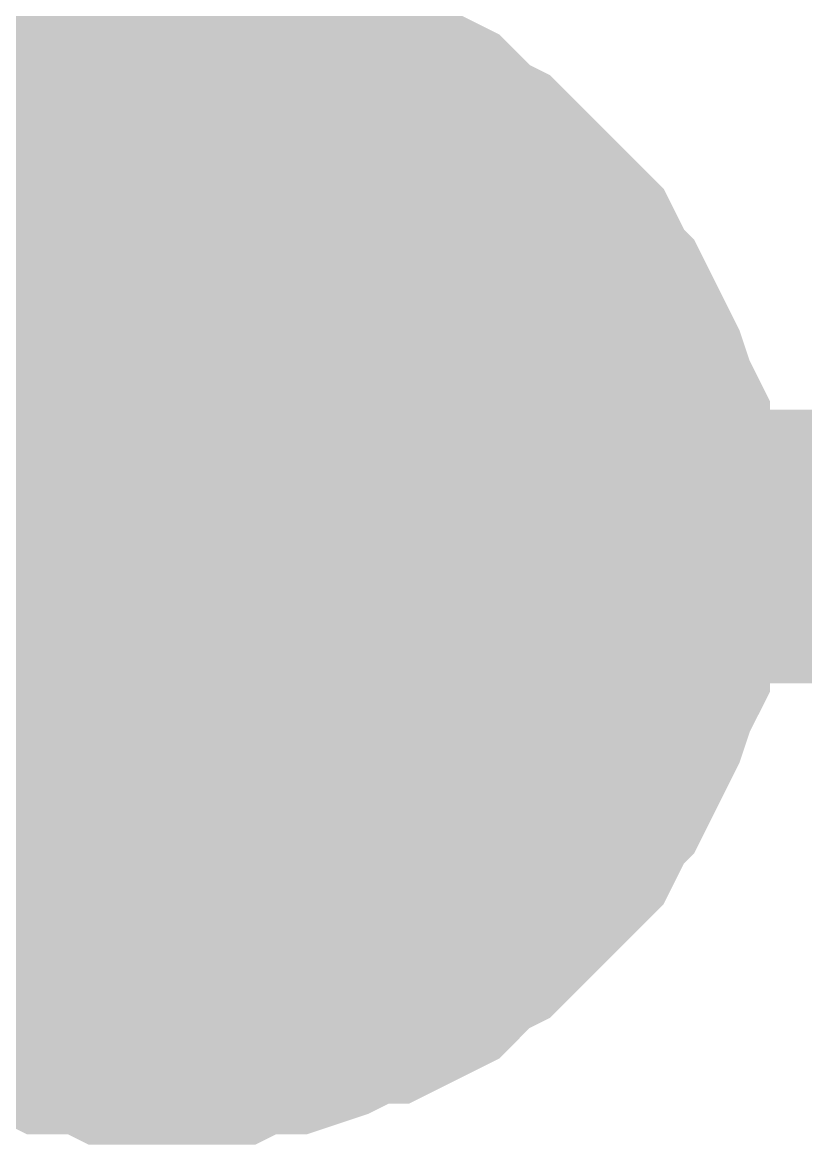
# Model space of a CAD drawing. Header units: inches. Extents: x 0 to 22.3, y 0 to 15.7.
# Drawn here: x 7.99358 to 8.02735, y 5.37418 to 5.42257 of the extents above; entities that cross this region are included whole.
import ezdxf

# ---------------------------------------------------------------- set-up
doc = ezdxf.new("R2010")
doc.units = ezdxf.units.IN
doc.header["$MEASUREMENT"] = 0
doc.layers.add('Sheet', color=255, linetype='Continuous')

msp = doc.modelspace()

# ---------------------------------------------------------------- linework, layer by layer
at = {"layer": 'Sheet'}
for points in [[(7.229995, 5.399969, 0.0118, 0.0118, 0), (8.000028, 5.399969, 0.0118, 0.0118, 0), (8.000028, 5.499862, 0.0118, 0.0118, 0)], [(9.000363, 5.499862, 0.0118, 0.0118, 0), (9.000363, 5.399969, 0.0118, 0.0118, 0), (8.000028, 5.399969, 0.0118, 0.0118, 0)], [(7.987209, 5.415439, 0.0118, 0.0118, 0), (7.988093, 5.415881, 0.0118, 0.0118, 0), (7.988977, 5.416323, 0.0118, 0.0118, 0), (7.989861, 5.417207, 0.0118, 0.0118, 0), (7.990303, 5.417649, 0.0118, 0.0118, 0), (7.991187, 5.418091, 0.0118, 0.0118, 0), (7.992071, 5.418091, 0.0118, 0.0118, 0), (7.992955, 5.418533, 0.0118, 0.0118, 0), (7.994281, 5.418975, 0.0118, 0.0118, 0), (7.995165, 5.419417, 0.0118, 0.0118, 0), (7.996049, 5.419417, 0.0118, 0.0118, 0), (7.996933, 5.419417, 0.0118, 0.0118, 0), (7.997818, 5.419859, 0.0118, 0.0118, 0), (7.999144, 5.419859, 0.0118, 0.0118, 0), (8.000028, 5.419859, 0.0118, 0.0118, 0)], [(7.987209, 5.415439, 0.0118, 0.0118, 0), (7.988093, 5.415881, 0.0118, 0.0118, 0), (7.988977, 5.416323, 0.0118, 0.0118, 0), (7.989861, 5.417207, 0.0118, 0.0118, 0), (7.990303, 5.417649, 0.0118, 0.0118, 0), (7.991187, 5.418091, 0.0118, 0.0118, 0), (7.992071, 5.418091, 0.0118, 0.0118, 0), (7.992955, 5.418533, 0.0118, 0.0118, 0), (7.994281, 5.418975, 0.0118, 0.0118, 0), (7.995165, 5.419417, 0.0118, 0.0118, 0), (7.996049, 5.419417, 0.0118, 0.0118, 0), (7.996933, 5.419417, 0.0118, 0.0118, 0), (7.997818, 5.419859, 0.0118, 0.0118, 0), (7.999144, 5.419859, 0.0118, 0.0118, 0), (8.000028, 5.419859, 0.0118, 0.0118, 0)], [(7.987209, 5.415439, 0.0118, 0.0118, 0), (7.988093, 5.415881, 0.0118, 0.0118, 0), (7.988977, 5.416323, 0.0118, 0.0118, 0), (7.989861, 5.417207, 0.0118, 0.0118, 0), (7.990303, 5.417649, 0.0118, 0.0118, 0), (7.991187, 5.418091, 0.0118, 0.0118, 0), (7.992071, 5.418091, 0.0118, 0.0118, 0), (7.992955, 5.418533, 0.0118, 0.0118, 0), (7.994281, 5.418975, 0.0118, 0.0118, 0), (7.995165, 5.419417, 0.0118, 0.0118, 0), (7.996049, 5.419417, 0.0118, 0.0118, 0), (7.996933, 5.419417, 0.0118, 0.0118, 0), (7.997818, 5.419859, 0.0118, 0.0118, 0), (7.999144, 5.419859, 0.0118, 0.0118, 0), (8.000028, 5.419859, 0.0118, 0.0118, 0)], [(7.987209, 5.415439, 0.0118, 0.0118, 0), (7.988093, 5.415881, 0.0118, 0.0118, 0), (7.988977, 5.416323, 0.0118, 0.0118, 0), (7.989861, 5.417207, 0.0118, 0.0118, 0), (7.990303, 5.417649, 0.0118, 0.0118, 0), (7.991187, 5.418091, 0.0118, 0.0118, 0), (7.992071, 5.418091, 0.0118, 0.0118, 0), (7.992955, 5.418533, 0.0118, 0.0118, 0), (7.994281, 5.418975, 0.0118, 0.0118, 0), (7.995165, 5.419417, 0.0118, 0.0118, 0), (7.996049, 5.419417, 0.0118, 0.0118, 0), (7.996933, 5.419417, 0.0118, 0.0118, 0), (7.997818, 5.419859, 0.0118, 0.0118, 0), (7.999144, 5.419859, 0.0118, 0.0118, 0), (8.000028, 5.419859, 0.0118, 0.0118, 0)], [(8.000028, 5.419859, 0.0118, 0.0118, 0), (8.000028, 5.419859, 0.0118, 0.0118, 0)], [(8.000028, 5.419859, 0.0118, 0.0118, 0), (8.000912, 5.419859, 0.0118, 0.0118, 0), (8.002238, 5.419859, 0.0118, 0.0118, 0), (8.003122, 5.419417, 0.0118, 0.0118, 0), (8.004006, 5.419417, 0.0118, 0.0118, 0), (8.00489, 5.419417, 0.0118, 0.0118, 0), (8.006216, 5.418975, 0.0118, 0.0118, 0), (8.0071, 5.418533, 0.0118, 0.0118, 0), (8.007984, 5.418091, 0.0118, 0.0118, 0), (8.008869, 5.418091, 0.0118, 0.0118, 0), (8.009753, 5.417649, 0.0118, 0.0118, 0), (8.010637, 5.417207, 0.0118, 0.0118, 0), (8.011521, 5.416323, 0.0118, 0.0118, 0), (8.011963, 5.415881, 0.0118, 0.0118, 0), (8.012847, 5.415439, 0.0118, 0.0118, 0), (8.013731, 5.414555, 0.0118, 0.0118, 0), (8.014173, 5.414113, 0.0118, 0.0118, 0), (8.015057, 5.413229, 0.0118, 0.0118, 0), (8.015499, 5.412787, 0.0118, 0.0118, 0), (8.016383, 5.411903, 0.0118, 0.0118, 0), (8.016825, 5.411019, 0.0118, 0.0118, 0), (8.017267, 5.410135, 0.0118, 0.0118, 0), (8.017709, 5.409693, 0.0118, 0.0118, 0), (8.018151, 5.408809, 0.0118, 0.0118, 0), (8.018593, 5.407925, 0.0118, 0.0118, 0), (8.019035, 5.407041, 0.0118, 0.0118, 0), (8.019477, 5.405715, 0.0118, 0.0118, 0), (8.01992, 5.404831, 0.0118, 0.0118, 0), (8.01992, 5.403947, 0.0118, 0.0118, 0), (8.01992, 5.403063, 0.0118, 0.0118, 0), (8.020362, 5.402179, 0.0118, 0.0118, 0), (8.020362, 5.400853, 0.0118, 0.0118, 0), (8.020362, 5.399969, 0.0118, 0.0118, 0)], [(8.000028, 5.419859, 0.0118, 0.0118, 0), (8.000028, 5.419859, 0.0118, 0.0118, 0)], [(8.000028, 5.419859, 0.0118, 0.0118, 0), (8.000912, 5.419859, 0.0118, 0.0118, 0), (8.002238, 5.419859, 0.0118, 0.0118, 0), (8.003122, 5.419417, 0.0118, 0.0118, 0), (8.004006, 5.419417, 0.0118, 0.0118, 0), (8.00489, 5.419417, 0.0118, 0.0118, 0), (8.006216, 5.418975, 0.0118, 0.0118, 0), (8.0071, 5.418533, 0.0118, 0.0118, 0), (8.007984, 5.418091, 0.0118, 0.0118, 0), (8.008869, 5.418091, 0.0118, 0.0118, 0), (8.009753, 5.417649, 0.0118, 0.0118, 0), (8.010637, 5.417207, 0.0118, 0.0118, 0), (8.011521, 5.416323, 0.0118, 0.0118, 0), (8.011963, 5.415881, 0.0118, 0.0118, 0), (8.012847, 5.415439, 0.0118, 0.0118, 0), (8.013731, 5.414555, 0.0118, 0.0118, 0), (8.014173, 5.414113, 0.0118, 0.0118, 0), (8.015057, 5.413229, 0.0118, 0.0118, 0), (8.015499, 5.412787, 0.0118, 0.0118, 0), (8.016383, 5.411903, 0.0118, 0.0118, 0), (8.016825, 5.411019, 0.0118, 0.0118, 0), (8.017267, 5.410135, 0.0118, 0.0118, 0), (8.017709, 5.409693, 0.0118, 0.0118, 0), (8.018151, 5.408809, 0.0118, 0.0118, 0), (8.018593, 5.407925, 0.0118, 0.0118, 0), (8.019035, 5.407041, 0.0118, 0.0118, 0), (8.019477, 5.405715, 0.0118, 0.0118, 0), (8.01992, 5.404831, 0.0118, 0.0118, 0), (8.01992, 5.403947, 0.0118, 0.0118, 0), (8.01992, 5.403063, 0.0118, 0.0118, 0), (8.020362, 5.402179, 0.0118, 0.0118, 0), (8.020362, 5.400853, 0.0118, 0.0118, 0), (8.020362, 5.399969, 0.0118, 0.0118, 0)], [(8.000028, 5.419859, 0.0118, 0.0118, 0), (8.000028, 5.419859, 0.0118, 0.0118, 0)], [(8.000028, 5.419859, 0.0118, 0.0118, 0), (8.000912, 5.419859, 0.0118, 0.0118, 0), (8.002238, 5.419859, 0.0118, 0.0118, 0), (8.003122, 5.419417, 0.0118, 0.0118, 0), (8.004006, 5.419417, 0.0118, 0.0118, 0), (8.00489, 5.419417, 0.0118, 0.0118, 0), (8.006216, 5.418975, 0.0118, 0.0118, 0), (8.0071, 5.418533, 0.0118, 0.0118, 0), (8.007984, 5.418091, 0.0118, 0.0118, 0), (8.008869, 5.418091, 0.0118, 0.0118, 0), (8.009753, 5.417649, 0.0118, 0.0118, 0), (8.010637, 5.417207, 0.0118, 0.0118, 0), (8.011521, 5.416323, 0.0118, 0.0118, 0), (8.011963, 5.415881, 0.0118, 0.0118, 0), (8.012847, 5.415439, 0.0118, 0.0118, 0), (8.013731, 5.414555, 0.0118, 0.0118, 0), (8.014173, 5.414113, 0.0118, 0.0118, 0), (8.015057, 5.413229, 0.0118, 0.0118, 0), (8.015499, 5.412787, 0.0118, 0.0118, 0), (8.016383, 5.411903, 0.0118, 0.0118, 0), (8.016825, 5.411019, 0.0118, 0.0118, 0), (8.017267, 5.410135, 0.0118, 0.0118, 0), (8.017709, 5.409693, 0.0118, 0.0118, 0), (8.018151, 5.408809, 0.0118, 0.0118, 0), (8.018593, 5.407925, 0.0118, 0.0118, 0), (8.019035, 5.407041, 0.0118, 0.0118, 0), (8.019477, 5.405715, 0.0118, 0.0118, 0), (8.01992, 5.404831, 0.0118, 0.0118, 0), (8.01992, 5.403947, 0.0118, 0.0118, 0), (8.01992, 5.403063, 0.0118, 0.0118, 0), (8.020362, 5.402179, 0.0118, 0.0118, 0), (8.020362, 5.400853, 0.0118, 0.0118, 0), (8.020362, 5.399969, 0.0118, 0.0118, 0)], [(8.000028, 5.419859, 0.0118, 0.0118, 0), (8.000028, 5.419859, 0.0118, 0.0118, 0)], [(8.000028, 5.419859, 0.0118, 0.0118, 0), (8.000912, 5.419859, 0.0118, 0.0118, 0), (8.002238, 5.419859, 0.0118, 0.0118, 0), (8.003122, 5.419417, 0.0118, 0.0118, 0), (8.004006, 5.419417, 0.0118, 0.0118, 0), (8.00489, 5.419417, 0.0118, 0.0118, 0), (8.006216, 5.418975, 0.0118, 0.0118, 0), (8.0071, 5.418533, 0.0118, 0.0118, 0), (8.007984, 5.418091, 0.0118, 0.0118, 0), (8.008869, 5.418091, 0.0118, 0.0118, 0), (8.009753, 5.417649, 0.0118, 0.0118, 0), (8.010637, 5.417207, 0.0118, 0.0118, 0), (8.011521, 5.416323, 0.0118, 0.0118, 0), (8.011963, 5.415881, 0.0118, 0.0118, 0), (8.012847, 5.415439, 0.0118, 0.0118, 0), (8.013731, 5.414555, 0.0118, 0.0118, 0), (8.014173, 5.414113, 0.0118, 0.0118, 0), (8.015057, 5.413229, 0.0118, 0.0118, 0), (8.015499, 5.412787, 0.0118, 0.0118, 0), (8.016383, 5.411903, 0.0118, 0.0118, 0), (8.016825, 5.411019, 0.0118, 0.0118, 0), (8.017267, 5.410135, 0.0118, 0.0118, 0), (8.017709, 5.409693, 0.0118, 0.0118, 0), (8.018151, 5.408809, 0.0118, 0.0118, 0), (8.018593, 5.407925, 0.0118, 0.0118, 0), (8.019035, 5.407041, 0.0118, 0.0118, 0), (8.019477, 5.405715, 0.0118, 0.0118, 0), (8.01992, 5.404831, 0.0118, 0.0118, 0), (8.01992, 5.403947, 0.0118, 0.0118, 0), (8.01992, 5.403063, 0.0118, 0.0118, 0), (8.020362, 5.402179, 0.0118, 0.0118, 0), (8.020362, 5.400853, 0.0118, 0.0118, 0), (8.020362, 5.399969, 0.0118, 0.0118, 0)], [(7.991187, 5.418091, 0.0039, 0.0039, 0), (7.992071, 5.418091, 0.0039, 0.0039, 0), (7.992955, 5.418533, 0.0039, 0.0039, 0), (7.994281, 5.418975, 0.0039, 0.0039, 0), (7.995165, 5.419417, 0.0039, 0.0039, 0), (7.996049, 5.419417, 0.0039, 0.0039, 0), (7.996933, 5.419417, 0.0039, 0.0039, 0), (7.997818, 5.419859, 0.0039, 0.0039, 0), (7.999144, 5.419859, 0.0039, 0.0039, 0), (8.000028, 5.419859, 0.0039, 0.0039, 0)], [(7.991187, 5.418091, 0.0039, 0.0039, 0), (7.992071, 5.418091, 0.0039, 0.0039, 0), (7.992955, 5.418533, 0.0039, 0.0039, 0), (7.994281, 5.418975, 0.0039, 0.0039, 0), (7.995165, 5.419417, 0.0039, 0.0039, 0), (7.996049, 5.419417, 0.0039, 0.0039, 0), (7.996933, 5.419417, 0.0039, 0.0039, 0), (7.997818, 5.419859, 0.0039, 0.0039, 0), (7.999144, 5.419859, 0.0039, 0.0039, 0), (8.000028, 5.419859, 0.0039, 0.0039, 0)], [(7.991187, 5.418091, 0.0039, 0.0039, 0), (7.992071, 5.418091, 0.0039, 0.0039, 0), (7.992955, 5.418533, 0.0039, 0.0039, 0), (7.994281, 5.418975, 0.0039, 0.0039, 0), (7.995165, 5.419417, 0.0039, 0.0039, 0), (7.996049, 5.419417, 0.0039, 0.0039, 0), (7.996933, 5.419417, 0.0039, 0.0039, 0), (7.997818, 5.419859, 0.0039, 0.0039, 0), (7.999144, 5.419859, 0.0039, 0.0039, 0), (8.000028, 5.419859, 0.0039, 0.0039, 0)], [(7.991187, 5.418091, 0.0039, 0.0039, 0), (7.992071, 5.418091, 0.0039, 0.0039, 0), (7.992955, 5.418533, 0.0039, 0.0039, 0), (7.994281, 5.418975, 0.0039, 0.0039, 0), (7.995165, 5.419417, 0.0039, 0.0039, 0), (7.996049, 5.419417, 0.0039, 0.0039, 0), (7.996933, 5.419417, 0.0039, 0.0039, 0), (7.997818, 5.419859, 0.0039, 0.0039, 0), (7.999144, 5.419859, 0.0039, 0.0039, 0), (8.000028, 5.419859, 0.0039, 0.0039, 0)], [(8.000028, 5.419859, 0.0039, 0.0039, 0), (8.000028, 5.419859, 0.0039, 0.0039, 0)], [(8.000028, 5.419859, 0.0039, 0.0039, 0), (8.000912, 5.419859, 0.0039, 0.0039, 0), (8.002238, 5.419859, 0.0039, 0.0039, 0), (8.003122, 5.419417, 0.0039, 0.0039, 0), (8.004006, 5.419417, 0.0039, 0.0039, 0), (8.00489, 5.419417, 0.0039, 0.0039, 0), (8.006216, 5.418975, 0.0039, 0.0039, 0), (8.0071, 5.418533, 0.0039, 0.0039, 0), (8.007984, 5.418091, 0.0039, 0.0039, 0), (8.008869, 5.418091, 0.0039, 0.0039, 0), (8.009753, 5.417649, 0.0039, 0.0039, 0), (8.010637, 5.417207, 0.0039, 0.0039, 0), (8.011521, 5.416323, 0.0039, 0.0039, 0), (8.011963, 5.415881, 0.0039, 0.0039, 0), (8.012847, 5.415439, 0.0039, 0.0039, 0), (8.013731, 5.414555, 0.0039, 0.0039, 0), (8.014173, 5.414113, 0.0039, 0.0039, 0), (8.015057, 5.413229, 0.0039, 0.0039, 0), (8.015499, 5.412787, 0.0039, 0.0039, 0), (8.016383, 5.411903, 0.0039, 0.0039, 0), (8.016825, 5.411019, 0.0039, 0.0039, 0), (8.017267, 5.410135, 0.0039, 0.0039, 0), (8.017709, 5.409693, 0.0039, 0.0039, 0), (8.018151, 5.408809, 0.0039, 0.0039, 0), (8.018593, 5.407925, 0.0039, 0.0039, 0), (8.019035, 5.407041, 0.0039, 0.0039, 0), (8.019477, 5.405715, 0.0039, 0.0039, 0), (8.01992, 5.404831, 0.0039, 0.0039, 0), (8.01992, 5.403947, 0.0039, 0.0039, 0), (8.01992, 5.403063, 0.0039, 0.0039, 0), (8.020362, 5.402179, 0.0039, 0.0039, 0), (8.020362, 5.400853, 0.0039, 0.0039, 0), (8.020362, 5.399969, 0.0039, 0.0039, 0)], [(8.000028, 5.419859, 0.0039, 0.0039, 0), (8.000028, 5.419859, 0.0039, 0.0039, 0)], [(8.000028, 5.419859, 0.0039, 0.0039, 0), (8.000912, 5.419859, 0.0039, 0.0039, 0), (8.002238, 5.419859, 0.0039, 0.0039, 0), (8.003122, 5.419417, 0.0039, 0.0039, 0), (8.004006, 5.419417, 0.0039, 0.0039, 0), (8.00489, 5.419417, 0.0039, 0.0039, 0), (8.006216, 5.418975, 0.0039, 0.0039, 0), (8.0071, 5.418533, 0.0039, 0.0039, 0), (8.007984, 5.418091, 0.0039, 0.0039, 0), (8.008869, 5.418091, 0.0039, 0.0039, 0), (8.009753, 5.417649, 0.0039, 0.0039, 0), (8.010637, 5.417207, 0.0039, 0.0039, 0), (8.011521, 5.416323, 0.0039, 0.0039, 0), (8.011963, 5.415881, 0.0039, 0.0039, 0), (8.012847, 5.415439, 0.0039, 0.0039, 0), (8.013731, 5.414555, 0.0039, 0.0039, 0), (8.014173, 5.414113, 0.0039, 0.0039, 0), (8.015057, 5.413229, 0.0039, 0.0039, 0), (8.015499, 5.412787, 0.0039, 0.0039, 0), (8.016383, 5.411903, 0.0039, 0.0039, 0), (8.016825, 5.411019, 0.0039, 0.0039, 0), (8.017267, 5.410135, 0.0039, 0.0039, 0), (8.017709, 5.409693, 0.0039, 0.0039, 0), (8.018151, 5.408809, 0.0039, 0.0039, 0), (8.018593, 5.407925, 0.0039, 0.0039, 0), (8.019035, 5.407041, 0.0039, 0.0039, 0), (8.019477, 5.405715, 0.0039, 0.0039, 0), (8.01992, 5.404831, 0.0039, 0.0039, 0), (8.01992, 5.403947, 0.0039, 0.0039, 0), (8.01992, 5.403063, 0.0039, 0.0039, 0), (8.020362, 5.402179, 0.0039, 0.0039, 0), (8.020362, 5.400853, 0.0039, 0.0039, 0), (8.020362, 5.399969, 0.0039, 0.0039, 0)], [(8.000028, 5.419859, 0.0039, 0.0039, 0), (8.000028, 5.419859, 0.0039, 0.0039, 0)], [(8.000028, 5.419859, 0.0039, 0.0039, 0), (8.000912, 5.419859, 0.0039, 0.0039, 0), (8.002238, 5.419859, 0.0039, 0.0039, 0), (8.003122, 5.419417, 0.0039, 0.0039, 0), (8.004006, 5.419417, 0.0039, 0.0039, 0), (8.00489, 5.419417, 0.0039, 0.0039, 0), (8.006216, 5.418975, 0.0039, 0.0039, 0), (8.0071, 5.418533, 0.0039, 0.0039, 0), (8.007984, 5.418091, 0.0039, 0.0039, 0), (8.008869, 5.418091, 0.0039, 0.0039, 0), (8.009753, 5.417649, 0.0039, 0.0039, 0), (8.010637, 5.417207, 0.0039, 0.0039, 0), (8.011521, 5.416323, 0.0039, 0.0039, 0), (8.011963, 5.415881, 0.0039, 0.0039, 0), (8.012847, 5.415439, 0.0039, 0.0039, 0), (8.013731, 5.414555, 0.0039, 0.0039, 0), (8.014173, 5.414113, 0.0039, 0.0039, 0), (8.015057, 5.413229, 0.0039, 0.0039, 0), (8.015499, 5.412787, 0.0039, 0.0039, 0), (8.016383, 5.411903, 0.0039, 0.0039, 0), (8.016825, 5.411019, 0.0039, 0.0039, 0), (8.017267, 5.410135, 0.0039, 0.0039, 0), (8.017709, 5.409693, 0.0039, 0.0039, 0), (8.018151, 5.408809, 0.0039, 0.0039, 0), (8.018593, 5.407925, 0.0039, 0.0039, 0), (8.019035, 5.407041, 0.0039, 0.0039, 0), (8.019477, 5.405715, 0.0039, 0.0039, 0), (8.01992, 5.404831, 0.0039, 0.0039, 0), (8.01992, 5.403947, 0.0039, 0.0039, 0), (8.01992, 5.403063, 0.0039, 0.0039, 0), (8.020362, 5.402179, 0.0039, 0.0039, 0), (8.020362, 5.400853, 0.0039, 0.0039, 0), (8.020362, 5.399969, 0.0039, 0.0039, 0)], [(8.000028, 5.419859, 0.0039, 0.0039, 0), (8.000028, 5.419859, 0.0039, 0.0039, 0)], [(8.000028, 5.419859, 0.0039, 0.0039, 0), (8.000912, 5.419859, 0.0039, 0.0039, 0), (8.002238, 5.419859, 0.0039, 0.0039, 0), (8.003122, 5.419417, 0.0039, 0.0039, 0), (8.004006, 5.419417, 0.0039, 0.0039, 0), (8.00489, 5.419417, 0.0039, 0.0039, 0), (8.006216, 5.418975, 0.0039, 0.0039, 0), (8.0071, 5.418533, 0.0039, 0.0039, 0), (8.007984, 5.418091, 0.0039, 0.0039, 0), (8.008869, 5.418091, 0.0039, 0.0039, 0), (8.009753, 5.417649, 0.0039, 0.0039, 0), (8.010637, 5.417207, 0.0039, 0.0039, 0), (8.011521, 5.416323, 0.0039, 0.0039, 0), (8.011963, 5.415881, 0.0039, 0.0039, 0), (8.012847, 5.415439, 0.0039, 0.0039, 0), (8.013731, 5.414555, 0.0039, 0.0039, 0), (8.014173, 5.414113, 0.0039, 0.0039, 0), (8.015057, 5.413229, 0.0039, 0.0039, 0), (8.015499, 5.412787, 0.0039, 0.0039, 0), (8.016383, 5.411903, 0.0039, 0.0039, 0), (8.016825, 5.411019, 0.0039, 0.0039, 0), (8.017267, 5.410135, 0.0039, 0.0039, 0), (8.017709, 5.409693, 0.0039, 0.0039, 0), (8.018151, 5.408809, 0.0039, 0.0039, 0), (8.018593, 5.407925, 0.0039, 0.0039, 0), (8.019035, 5.407041, 0.0039, 0.0039, 0), (8.019477, 5.405715, 0.0039, 0.0039, 0), (8.01992, 5.404831, 0.0039, 0.0039, 0), (8.01992, 5.403947, 0.0039, 0.0039, 0), (8.01992, 5.403063, 0.0039, 0.0039, 0), (8.020362, 5.402179, 0.0039, 0.0039, 0), (8.020362, 5.400853, 0.0039, 0.0039, 0), (8.020362, 5.399969, 0.0039, 0.0039, 0)], [(8.020362, 5.399969, 0.0118, 0.0118, 0), (8.020362, 5.399085, 0.0118, 0.0118, 0), (8.020362, 5.397759, 0.0118, 0.0118, 0), (8.01992, 5.396875, 0.0118, 0.0118, 0), (8.01992, 5.395991, 0.0118, 0.0118, 0), (8.01992, 5.395107, 0.0118, 0.0118, 0), (8.019477, 5.394223, 0.0118, 0.0118, 0), (8.019035, 5.392897, 0.0118, 0.0118, 0), (8.018593, 5.392013, 0.0118, 0.0118, 0), (8.018151, 5.391129, 0.0118, 0.0118, 0), (8.017709, 5.390245, 0.0118, 0.0118, 0), (8.017267, 5.389803, 0.0118, 0.0118, 0), (8.016825, 5.388919, 0.0118, 0.0118, 0), (8.016383, 5.388035, 0.0118, 0.0118, 0), (8.015499, 5.387151, 0.0118, 0.0118, 0), (8.015057, 5.386709, 0.0118, 0.0118, 0), (8.014173, 5.385825, 0.0118, 0.0118, 0), (8.013731, 5.385383, 0.0118, 0.0118, 0), (8.012847, 5.384499, 0.0118, 0.0118, 0), (8.011963, 5.384057, 0.0118, 0.0118, 0), (8.011521, 5.383615, 0.0118, 0.0118, 0), (8.010637, 5.382731, 0.0118, 0.0118, 0), (8.009753, 5.382289, 0.0118, 0.0118, 0), (8.008869, 5.381847, 0.0118, 0.0118, 0), (8.007984, 5.381847, 0.0118, 0.0118, 0), (8.0071, 5.381405, 0.0118, 0.0118, 0), (8.006216, 5.380963, 0.0118, 0.0118, 0), (8.00489, 5.380521, 0.0118, 0.0118, 0), (8.004006, 5.380521, 0.0118, 0.0118, 0), (8.003122, 5.380521, 0.0118, 0.0118, 0), (8.002238, 5.380079, 0.0118, 0.0118, 0), (8.000912, 5.380079, 0.0118, 0.0118, 0), (8.000028, 5.380079, 0.0118, 0.0118, 0)], [(8.020362, 5.399969, 0.0118, 0.0118, 0), (8.020362, 5.399085, 0.0118, 0.0118, 0), (8.020362, 5.397759, 0.0118, 0.0118, 0), (8.01992, 5.396875, 0.0118, 0.0118, 0), (8.01992, 5.395991, 0.0118, 0.0118, 0), (8.01992, 5.395107, 0.0118, 0.0118, 0), (8.019477, 5.394223, 0.0118, 0.0118, 0), (8.019035, 5.392897, 0.0118, 0.0118, 0), (8.018593, 5.392013, 0.0118, 0.0118, 0), (8.018151, 5.391129, 0.0118, 0.0118, 0), (8.017709, 5.390245, 0.0118, 0.0118, 0), (8.017267, 5.389803, 0.0118, 0.0118, 0), (8.016825, 5.388919, 0.0118, 0.0118, 0), (8.016383, 5.388035, 0.0118, 0.0118, 0), (8.015499, 5.387151, 0.0118, 0.0118, 0), (8.015057, 5.386709, 0.0118, 0.0118, 0), (8.014173, 5.385825, 0.0118, 0.0118, 0), (8.013731, 5.385383, 0.0118, 0.0118, 0), (8.012847, 5.384499, 0.0118, 0.0118, 0), (8.011963, 5.384057, 0.0118, 0.0118, 0), (8.011521, 5.383615, 0.0118, 0.0118, 0), (8.010637, 5.382731, 0.0118, 0.0118, 0), (8.009753, 5.382289, 0.0118, 0.0118, 0), (8.008869, 5.381847, 0.0118, 0.0118, 0), (8.007984, 5.381847, 0.0118, 0.0118, 0), (8.0071, 5.381405, 0.0118, 0.0118, 0), (8.006216, 5.380963, 0.0118, 0.0118, 0), (8.00489, 5.380521, 0.0118, 0.0118, 0), (8.004006, 5.380521, 0.0118, 0.0118, 0), (8.003122, 5.380521, 0.0118, 0.0118, 0), (8.002238, 5.380079, 0.0118, 0.0118, 0), (8.000912, 5.380079, 0.0118, 0.0118, 0), (8.000028, 5.380079, 0.0118, 0.0118, 0)], [(8.020362, 5.399969, 0.0118, 0.0118, 0), (8.020362, 5.399085, 0.0118, 0.0118, 0), (8.020362, 5.397759, 0.0118, 0.0118, 0), (8.01992, 5.396875, 0.0118, 0.0118, 0), (8.01992, 5.395991, 0.0118, 0.0118, 0), (8.01992, 5.395107, 0.0118, 0.0118, 0), (8.019477, 5.394223, 0.0118, 0.0118, 0), (8.019035, 5.392897, 0.0118, 0.0118, 0), (8.018593, 5.392013, 0.0118, 0.0118, 0), (8.018151, 5.391129, 0.0118, 0.0118, 0), (8.017709, 5.390245, 0.0118, 0.0118, 0), (8.017267, 5.389803, 0.0118, 0.0118, 0), (8.016825, 5.388919, 0.0118, 0.0118, 0), (8.016383, 5.388035, 0.0118, 0.0118, 0), (8.015499, 5.387151, 0.0118, 0.0118, 0), (8.015057, 5.386709, 0.0118, 0.0118, 0), (8.014173, 5.385825, 0.0118, 0.0118, 0), (8.013731, 5.385383, 0.0118, 0.0118, 0), (8.012847, 5.384499, 0.0118, 0.0118, 0), (8.011963, 5.384057, 0.0118, 0.0118, 0), (8.011521, 5.383615, 0.0118, 0.0118, 0), (8.010637, 5.382731, 0.0118, 0.0118, 0), (8.009753, 5.382289, 0.0118, 0.0118, 0), (8.008869, 5.381847, 0.0118, 0.0118, 0), (8.007984, 5.381847, 0.0118, 0.0118, 0), (8.0071, 5.381405, 0.0118, 0.0118, 0), (8.006216, 5.380963, 0.0118, 0.0118, 0), (8.00489, 5.380521, 0.0118, 0.0118, 0), (8.004006, 5.380521, 0.0118, 0.0118, 0), (8.003122, 5.380521, 0.0118, 0.0118, 0), (8.002238, 5.380079, 0.0118, 0.0118, 0), (8.000912, 5.380079, 0.0118, 0.0118, 0), (8.000028, 5.380079, 0.0118, 0.0118, 0)], [(8.020362, 5.399969, 0.0118, 0.0118, 0), (8.020362, 5.399085, 0.0118, 0.0118, 0), (8.020362, 5.397759, 0.0118, 0.0118, 0), (8.01992, 5.396875, 0.0118, 0.0118, 0), (8.01992, 5.395991, 0.0118, 0.0118, 0), (8.01992, 5.395107, 0.0118, 0.0118, 0), (8.019477, 5.394223, 0.0118, 0.0118, 0), (8.019035, 5.392897, 0.0118, 0.0118, 0), (8.018593, 5.392013, 0.0118, 0.0118, 0), (8.018151, 5.391129, 0.0118, 0.0118, 0), (8.017709, 5.390245, 0.0118, 0.0118, 0), (8.017267, 5.389803, 0.0118, 0.0118, 0), (8.016825, 5.388919, 0.0118, 0.0118, 0), (8.016383, 5.388035, 0.0118, 0.0118, 0), (8.015499, 5.387151, 0.0118, 0.0118, 0), (8.015057, 5.386709, 0.0118, 0.0118, 0), (8.014173, 5.385825, 0.0118, 0.0118, 0), (8.013731, 5.385383, 0.0118, 0.0118, 0), (8.012847, 5.384499, 0.0118, 0.0118, 0), (8.011963, 5.384057, 0.0118, 0.0118, 0), (8.011521, 5.383615, 0.0118, 0.0118, 0), (8.010637, 5.382731, 0.0118, 0.0118, 0), (8.009753, 5.382289, 0.0118, 0.0118, 0), (8.008869, 5.381847, 0.0118, 0.0118, 0), (8.007984, 5.381847, 0.0118, 0.0118, 0), (8.0071, 5.381405, 0.0118, 0.0118, 0), (8.006216, 5.380963, 0.0118, 0.0118, 0), (8.00489, 5.380521, 0.0118, 0.0118, 0), (8.004006, 5.380521, 0.0118, 0.0118, 0), (8.003122, 5.380521, 0.0118, 0.0118, 0), (8.002238, 5.380079, 0.0118, 0.0118, 0), (8.000912, 5.380079, 0.0118, 0.0118, 0), (8.000028, 5.380079, 0.0118, 0.0118, 0)], [(8.020362, 5.399969, 0.0118, 0.0118, 0), (8.020362, 5.399969, 0.0118, 0.0118, 0), (8.020362, 5.399969, 0.0118, 0.0118, 0), (8.020362, 5.399969, 0.0118, 0.0118, 0), (8.020362, 5.399969, 0.0118, 0.0118, 0), (8.020362, 5.399969, 0.0118, 0.0118, 0), (8.020362, 5.399969, 0.0118, 0.0118, 0), (8.020362, 5.399969, 0.0118, 0.0118, 0), (8.020362, 5.399969, 0.0118, 0.0118, 0), (8.020362, 5.399969, 0.0118, 0.0118, 0), (8.020362, 5.399969, 0.0118, 0.0118, 0), (8.020362, 5.399969, 0.0118, 0.0118, 0), (8.020362, 5.399969, 0.0118, 0.0118, 0), (8.020362, 5.399969, 0.0118, 0.0118, 0), (8.020362, 5.399969, 0.0118, 0.0118, 0), (8.020362, 5.399969, 0.0118, 0.0118, 0), (8.020362, 5.399969, 0.0118, 0.0118, 0), (8.020362, 5.399969, 0.0118, 0.0118, 0), (8.020362, 5.399969, 0.0118, 0.0118, 0), (8.020362, 5.399969, 0.0118, 0.0118, 0), (8.020362, 5.399969, 0.0118, 0.0118, 0), (8.020362, 5.399969, 0.0118, 0.0118, 0), (8.020362, 5.399969, 0.0118, 0.0118, 0), (8.020362, 5.399969, 0.0118, 0.0118, 0), (8.020362, 5.399969, 0.0118, 0.0118, 0), (8.020362, 5.399969, 0.0118, 0.0118, 0), (8.020362, 5.399969, 0.0118, 0.0118, 0), (8.020362, 5.399969, 0.0118, 0.0118, 0), (8.020362, 5.399969, 0.0118, 0.0118, 0), (8.020362, 5.399969, 0.0118, 0.0118, 0), (8.020362, 5.399969, 0.0118, 0.0118, 0), (8.020362, 5.399969, 0.0118, 0.0118, 0), (8.020362, 5.399969, 0.0118, 0.0118, 0)], [(8.020362, 5.399969, 0.0118, 0.0118, 0), (8.020362, 5.399969, 0.0118, 0.0118, 0)], [(8.020362, 5.399969, 0.0118, 0.0118, 0), (8.020362, 5.399969, 0.0118, 0.0118, 0), (8.020362, 5.399969, 0.0118, 0.0118, 0), (8.020362, 5.399969, 0.0118, 0.0118, 0), (8.020362, 5.399969, 0.0118, 0.0118, 0), (8.020362, 5.399969, 0.0118, 0.0118, 0), (8.020362, 5.399969, 0.0118, 0.0118, 0), (8.020362, 5.399969, 0.0118, 0.0118, 0), (8.020362, 5.399969, 0.0118, 0.0118, 0), (8.020362, 5.399969, 0.0118, 0.0118, 0), (8.020362, 5.399969, 0.0118, 0.0118, 0), (8.020362, 5.399969, 0.0118, 0.0118, 0), (8.020362, 5.399969, 0.0118, 0.0118, 0), (8.020362, 5.399969, 0.0118, 0.0118, 0), (8.020362, 5.399969, 0.0118, 0.0118, 0), (8.020362, 5.399969, 0.0118, 0.0118, 0), (8.020362, 5.399969, 0.0118, 0.0118, 0), (8.020362, 5.399969, 0.0118, 0.0118, 0), (8.020362, 5.399969, 0.0118, 0.0118, 0), (8.020362, 5.399969, 0.0118, 0.0118, 0), (8.020362, 5.399969, 0.0118, 0.0118, 0), (8.020362, 5.399969, 0.0118, 0.0118, 0), (8.020362, 5.399969, 0.0118, 0.0118, 0), (8.020362, 5.399969, 0.0118, 0.0118, 0), (8.020362, 5.399969, 0.0118, 0.0118, 0), (8.020362, 5.399969, 0.0118, 0.0118, 0), (8.020362, 5.399969, 0.0118, 0.0118, 0), (8.020362, 5.399969, 0.0118, 0.0118, 0), (8.020362, 5.399969, 0.0118, 0.0118, 0), (8.020362, 5.399969, 0.0118, 0.0118, 0), (8.020362, 5.399969, 0.0118, 0.0118, 0), (8.020362, 5.399969, 0.0118, 0.0118, 0), (8.020362, 5.399969, 0.0118, 0.0118, 0)], [(8.020362, 5.399969, 0.0118, 0.0118, 0), (8.020362, 5.399969, 0.0118, 0.0118, 0)], [(8.020362, 5.399969, 0.0118, 0.0118, 0), (8.020362, 5.399969, 0.0118, 0.0118, 0), (8.020362, 5.399969, 0.0118, 0.0118, 0), (8.020362, 5.399969, 0.0118, 0.0118, 0), (8.020362, 5.399969, 0.0118, 0.0118, 0), (8.020362, 5.399969, 0.0118, 0.0118, 0), (8.020362, 5.399969, 0.0118, 0.0118, 0), (8.020362, 5.399969, 0.0118, 0.0118, 0), (8.020362, 5.399969, 0.0118, 0.0118, 0), (8.020362, 5.399969, 0.0118, 0.0118, 0), (8.020362, 5.399969, 0.0118, 0.0118, 0), (8.020362, 5.399969, 0.0118, 0.0118, 0), (8.020362, 5.399969, 0.0118, 0.0118, 0), (8.020362, 5.399969, 0.0118, 0.0118, 0), (8.020362, 5.399969, 0.0118, 0.0118, 0), (8.020362, 5.399969, 0.0118, 0.0118, 0), (8.020362, 5.399969, 0.0118, 0.0118, 0), (8.020362, 5.399969, 0.0118, 0.0118, 0), (8.020362, 5.399969, 0.0118, 0.0118, 0), (8.020362, 5.399969, 0.0118, 0.0118, 0), (8.020362, 5.399969, 0.0118, 0.0118, 0), (8.020362, 5.399969, 0.0118, 0.0118, 0), (8.020362, 5.399969, 0.0118, 0.0118, 0), (8.020362, 5.399969, 0.0118, 0.0118, 0), (8.020362, 5.399969, 0.0118, 0.0118, 0), (8.020362, 5.399969, 0.0118, 0.0118, 0), (8.020362, 5.399969, 0.0118, 0.0118, 0), (8.020362, 5.399969, 0.0118, 0.0118, 0), (8.020362, 5.399969, 0.0118, 0.0118, 0), (8.020362, 5.399969, 0.0118, 0.0118, 0), (8.020362, 5.399969, 0.0118, 0.0118, 0), (8.020362, 5.399969, 0.0118, 0.0118, 0), (8.020362, 5.399969, 0.0118, 0.0118, 0)], [(8.020362, 5.399969, 0.0118, 0.0118, 0), (8.020362, 5.399969, 0.0118, 0.0118, 0)], [(8.020362, 5.399969, 0.0118, 0.0118, 0), (8.020362, 5.399969, 0.0118, 0.0118, 0), (8.020362, 5.399969, 0.0118, 0.0118, 0), (8.020362, 5.399969, 0.0118, 0.0118, 0), (8.020362, 5.399969, 0.0118, 0.0118, 0), (8.020362, 5.399969, 0.0118, 0.0118, 0), (8.020362, 5.399969, 0.0118, 0.0118, 0), (8.020362, 5.399969, 0.0118, 0.0118, 0), (8.020362, 5.399969, 0.0118, 0.0118, 0), (8.020362, 5.399969, 0.0118, 0.0118, 0), (8.020362, 5.399969, 0.0118, 0.0118, 0), (8.020362, 5.399969, 0.0118, 0.0118, 0), (8.020362, 5.399969, 0.0118, 0.0118, 0), (8.020362, 5.399969, 0.0118, 0.0118, 0), (8.020362, 5.399969, 0.0118, 0.0118, 0), (8.020362, 5.399969, 0.0118, 0.0118, 0), (8.020362, 5.399969, 0.0118, 0.0118, 0), (8.020362, 5.399969, 0.0118, 0.0118, 0), (8.020362, 5.399969, 0.0118, 0.0118, 0), (8.020362, 5.399969, 0.0118, 0.0118, 0), (8.020362, 5.399969, 0.0118, 0.0118, 0), (8.020362, 5.399969, 0.0118, 0.0118, 0), (8.020362, 5.399969, 0.0118, 0.0118, 0), (8.020362, 5.399969, 0.0118, 0.0118, 0), (8.020362, 5.399969, 0.0118, 0.0118, 0), (8.020362, 5.399969, 0.0118, 0.0118, 0), (8.020362, 5.399969, 0.0118, 0.0118, 0), (8.020362, 5.399969, 0.0118, 0.0118, 0), (8.020362, 5.399969, 0.0118, 0.0118, 0), (8.020362, 5.399969, 0.0118, 0.0118, 0), (8.020362, 5.399969, 0.0118, 0.0118, 0), (8.020362, 5.399969, 0.0118, 0.0118, 0), (8.020362, 5.399969, 0.0118, 0.0118, 0)], [(8.020362, 5.399969, 0.0118, 0.0118, 0), (8.020362, 5.399969, 0.0118, 0.0118, 0)], [(8.020362, 5.399969, 0.0039, 0.0039, 0), (8.020362, 5.399085, 0.0039, 0.0039, 0), (8.020362, 5.397759, 0.0039, 0.0039, 0), (8.01992, 5.396875, 0.0039, 0.0039, 0), (8.01992, 5.395991, 0.0039, 0.0039, 0), (8.01992, 5.395107, 0.0039, 0.0039, 0), (8.019477, 5.394223, 0.0039, 0.0039, 0), (8.019035, 5.392897, 0.0039, 0.0039, 0), (8.018593, 5.392013, 0.0039, 0.0039, 0), (8.018151, 5.391129, 0.0039, 0.0039, 0), (8.017709, 5.390245, 0.0039, 0.0039, 0), (8.017267, 5.389803, 0.0039, 0.0039, 0), (8.016825, 5.388919, 0.0039, 0.0039, 0), (8.016383, 5.388035, 0.0039, 0.0039, 0), (8.015499, 5.387151, 0.0039, 0.0039, 0), (8.015057, 5.386709, 0.0039, 0.0039, 0), (8.014173, 5.385825, 0.0039, 0.0039, 0), (8.013731, 5.385383, 0.0039, 0.0039, 0), (8.012847, 5.384499, 0.0039, 0.0039, 0), (8.011963, 5.384057, 0.0039, 0.0039, 0), (8.011521, 5.383615, 0.0039, 0.0039, 0), (8.010637, 5.382731, 0.0039, 0.0039, 0), (8.009753, 5.382289, 0.0039, 0.0039, 0), (8.008869, 5.381847, 0.0039, 0.0039, 0), (8.007984, 5.381847, 0.0039, 0.0039, 0), (8.0071, 5.381405, 0.0039, 0.0039, 0), (8.006216, 5.380963, 0.0039, 0.0039, 0), (8.00489, 5.380521, 0.0039, 0.0039, 0), (8.004006, 5.380521, 0.0039, 0.0039, 0), (8.003122, 5.380521, 0.0039, 0.0039, 0), (8.002238, 5.380079, 0.0039, 0.0039, 0), (8.000912, 5.380079, 0.0039, 0.0039, 0), (8.000028, 5.380079, 0.0039, 0.0039, 0)], [(8.020362, 5.399969, 0.0039, 0.0039, 0), (8.020362, 5.399085, 0.0039, 0.0039, 0), (8.020362, 5.397759, 0.0039, 0.0039, 0), (8.01992, 5.396875, 0.0039, 0.0039, 0), (8.01992, 5.395991, 0.0039, 0.0039, 0), (8.01992, 5.395107, 0.0039, 0.0039, 0), (8.019477, 5.394223, 0.0039, 0.0039, 0), (8.019035, 5.392897, 0.0039, 0.0039, 0), (8.018593, 5.392013, 0.0039, 0.0039, 0), (8.018151, 5.391129, 0.0039, 0.0039, 0), (8.017709, 5.390245, 0.0039, 0.0039, 0), (8.017267, 5.389803, 0.0039, 0.0039, 0), (8.016825, 5.388919, 0.0039, 0.0039, 0), (8.016383, 5.388035, 0.0039, 0.0039, 0), (8.015499, 5.387151, 0.0039, 0.0039, 0), (8.015057, 5.386709, 0.0039, 0.0039, 0), (8.014173, 5.385825, 0.0039, 0.0039, 0), (8.013731, 5.385383, 0.0039, 0.0039, 0), (8.012847, 5.384499, 0.0039, 0.0039, 0), (8.011963, 5.384057, 0.0039, 0.0039, 0), (8.011521, 5.383615, 0.0039, 0.0039, 0), (8.010637, 5.382731, 0.0039, 0.0039, 0), (8.009753, 5.382289, 0.0039, 0.0039, 0), (8.008869, 5.381847, 0.0039, 0.0039, 0), (8.007984, 5.381847, 0.0039, 0.0039, 0), (8.0071, 5.381405, 0.0039, 0.0039, 0), (8.006216, 5.380963, 0.0039, 0.0039, 0), (8.00489, 5.380521, 0.0039, 0.0039, 0), (8.004006, 5.380521, 0.0039, 0.0039, 0), (8.003122, 5.380521, 0.0039, 0.0039, 0), (8.002238, 5.380079, 0.0039, 0.0039, 0), (8.000912, 5.380079, 0.0039, 0.0039, 0), (8.000028, 5.380079, 0.0039, 0.0039, 0)], [(8.020362, 5.399969, 0.0039, 0.0039, 0), (8.020362, 5.399085, 0.0039, 0.0039, 0), (8.020362, 5.397759, 0.0039, 0.0039, 0), (8.01992, 5.396875, 0.0039, 0.0039, 0), (8.01992, 5.395991, 0.0039, 0.0039, 0), (8.01992, 5.395107, 0.0039, 0.0039, 0), (8.019477, 5.394223, 0.0039, 0.0039, 0), (8.019035, 5.392897, 0.0039, 0.0039, 0), (8.018593, 5.392013, 0.0039, 0.0039, 0), (8.018151, 5.391129, 0.0039, 0.0039, 0), (8.017709, 5.390245, 0.0039, 0.0039, 0), (8.017267, 5.389803, 0.0039, 0.0039, 0), (8.016825, 5.388919, 0.0039, 0.0039, 0), (8.016383, 5.388035, 0.0039, 0.0039, 0), (8.015499, 5.387151, 0.0039, 0.0039, 0), (8.015057, 5.386709, 0.0039, 0.0039, 0), (8.014173, 5.385825, 0.0039, 0.0039, 0), (8.013731, 5.385383, 0.0039, 0.0039, 0), (8.012847, 5.384499, 0.0039, 0.0039, 0), (8.011963, 5.384057, 0.0039, 0.0039, 0), (8.011521, 5.383615, 0.0039, 0.0039, 0), (8.010637, 5.382731, 0.0039, 0.0039, 0), (8.009753, 5.382289, 0.0039, 0.0039, 0), (8.008869, 5.381847, 0.0039, 0.0039, 0), (8.007984, 5.381847, 0.0039, 0.0039, 0), (8.0071, 5.381405, 0.0039, 0.0039, 0), (8.006216, 5.380963, 0.0039, 0.0039, 0), (8.00489, 5.380521, 0.0039, 0.0039, 0), (8.004006, 5.380521, 0.0039, 0.0039, 0), (8.003122, 5.380521, 0.0039, 0.0039, 0), (8.002238, 5.380079, 0.0039, 0.0039, 0), (8.000912, 5.380079, 0.0039, 0.0039, 0), (8.000028, 5.380079, 0.0039, 0.0039, 0)], [(8.020362, 5.399969, 0.0039, 0.0039, 0), (8.020362, 5.399085, 0.0039, 0.0039, 0), (8.020362, 5.397759, 0.0039, 0.0039, 0), (8.01992, 5.396875, 0.0039, 0.0039, 0), (8.01992, 5.395991, 0.0039, 0.0039, 0), (8.01992, 5.395107, 0.0039, 0.0039, 0), (8.019477, 5.394223, 0.0039, 0.0039, 0), (8.019035, 5.392897, 0.0039, 0.0039, 0), (8.018593, 5.392013, 0.0039, 0.0039, 0), (8.018151, 5.391129, 0.0039, 0.0039, 0), (8.017709, 5.390245, 0.0039, 0.0039, 0), (8.017267, 5.389803, 0.0039, 0.0039, 0), (8.016825, 5.388919, 0.0039, 0.0039, 0), (8.016383, 5.388035, 0.0039, 0.0039, 0), (8.015499, 5.387151, 0.0039, 0.0039, 0), (8.015057, 5.386709, 0.0039, 0.0039, 0), (8.014173, 5.385825, 0.0039, 0.0039, 0), (8.013731, 5.385383, 0.0039, 0.0039, 0), (8.012847, 5.384499, 0.0039, 0.0039, 0), (8.011963, 5.384057, 0.0039, 0.0039, 0), (8.011521, 5.383615, 0.0039, 0.0039, 0), (8.010637, 5.382731, 0.0039, 0.0039, 0), (8.009753, 5.382289, 0.0039, 0.0039, 0), (8.008869, 5.381847, 0.0039, 0.0039, 0), (8.007984, 5.381847, 0.0039, 0.0039, 0), (8.0071, 5.381405, 0.0039, 0.0039, 0), (8.006216, 5.380963, 0.0039, 0.0039, 0), (8.00489, 5.380521, 0.0039, 0.0039, 0), (8.004006, 5.380521, 0.0039, 0.0039, 0), (8.003122, 5.380521, 0.0039, 0.0039, 0), (8.002238, 5.380079, 0.0039, 0.0039, 0), (8.000912, 5.380079, 0.0039, 0.0039, 0), (8.000028, 5.380079, 0.0039, 0.0039, 0)], [(8.020362, 5.399969, 0.0039, 0.0039, 0), (8.020362, 5.399969, 0.0039, 0.0039, 0), (8.020362, 5.399969, 0.0039, 0.0039, 0), (8.020362, 5.399969, 0.0039, 0.0039, 0), (8.020362, 5.399969, 0.0039, 0.0039, 0), (8.020362, 5.399969, 0.0039, 0.0039, 0), (8.020362, 5.399969, 0.0039, 0.0039, 0), (8.020362, 5.399969, 0.0039, 0.0039, 0), (8.020362, 5.399969, 0.0039, 0.0039, 0), (8.020362, 5.399969, 0.0039, 0.0039, 0), (8.020362, 5.399969, 0.0039, 0.0039, 0), (8.020362, 5.399969, 0.0039, 0.0039, 0), (8.020362, 5.399969, 0.0039, 0.0039, 0), (8.020362, 5.399969, 0.0039, 0.0039, 0), (8.020362, 5.399969, 0.0039, 0.0039, 0), (8.020362, 5.399969, 0.0039, 0.0039, 0), (8.020362, 5.399969, 0.0039, 0.0039, 0), (8.020362, 5.399969, 0.0039, 0.0039, 0), (8.020362, 5.399969, 0.0039, 0.0039, 0), (8.020362, 5.399969, 0.0039, 0.0039, 0), (8.020362, 5.399969, 0.0039, 0.0039, 0), (8.020362, 5.399969, 0.0039, 0.0039, 0), (8.020362, 5.399969, 0.0039, 0.0039, 0), (8.020362, 5.399969, 0.0039, 0.0039, 0), (8.020362, 5.399969, 0.0039, 0.0039, 0), (8.020362, 5.399969, 0.0039, 0.0039, 0), (8.020362, 5.399969, 0.0039, 0.0039, 0), (8.020362, 5.399969, 0.0039, 0.0039, 0), (8.020362, 5.399969, 0.0039, 0.0039, 0), (8.020362, 5.399969, 0.0039, 0.0039, 0), (8.020362, 5.399969, 0.0039, 0.0039, 0), (8.020362, 5.399969, 0.0039, 0.0039, 0), (8.020362, 5.399969, 0.0039, 0.0039, 0)], [(8.020362, 5.399969, 0.0039, 0.0039, 0), (8.020362, 5.399969, 0.0039, 0.0039, 0)], [(8.020362, 5.399969, 0.0039, 0.0039, 0), (8.020362, 5.399969, 0.0039, 0.0039, 0), (8.020362, 5.399969, 0.0039, 0.0039, 0), (8.020362, 5.399969, 0.0039, 0.0039, 0), (8.020362, 5.399969, 0.0039, 0.0039, 0), (8.020362, 5.399969, 0.0039, 0.0039, 0), (8.020362, 5.399969, 0.0039, 0.0039, 0), (8.020362, 5.399969, 0.0039, 0.0039, 0), (8.020362, 5.399969, 0.0039, 0.0039, 0), (8.020362, 5.399969, 0.0039, 0.0039, 0), (8.020362, 5.399969, 0.0039, 0.0039, 0), (8.020362, 5.399969, 0.0039, 0.0039, 0), (8.020362, 5.399969, 0.0039, 0.0039, 0), (8.020362, 5.399969, 0.0039, 0.0039, 0), (8.020362, 5.399969, 0.0039, 0.0039, 0), (8.020362, 5.399969, 0.0039, 0.0039, 0), (8.020362, 5.399969, 0.0039, 0.0039, 0), (8.020362, 5.399969, 0.0039, 0.0039, 0), (8.020362, 5.399969, 0.0039, 0.0039, 0), (8.020362, 5.399969, 0.0039, 0.0039, 0), (8.020362, 5.399969, 0.0039, 0.0039, 0), (8.020362, 5.399969, 0.0039, 0.0039, 0), (8.020362, 5.399969, 0.0039, 0.0039, 0), (8.020362, 5.399969, 0.0039, 0.0039, 0), (8.020362, 5.399969, 0.0039, 0.0039, 0), (8.020362, 5.399969, 0.0039, 0.0039, 0), (8.020362, 5.399969, 0.0039, 0.0039, 0), (8.020362, 5.399969, 0.0039, 0.0039, 0), (8.020362, 5.399969, 0.0039, 0.0039, 0), (8.020362, 5.399969, 0.0039, 0.0039, 0), (8.020362, 5.399969, 0.0039, 0.0039, 0), (8.020362, 5.399969, 0.0039, 0.0039, 0), (8.020362, 5.399969, 0.0039, 0.0039, 0)], [(8.020362, 5.399969, 0.0039, 0.0039, 0), (8.020362, 5.399969, 0.0039, 0.0039, 0)], [(8.020362, 5.399969, 0.0039, 0.0039, 0), (8.020362, 5.399969, 0.0039, 0.0039, 0), (8.020362, 5.399969, 0.0039, 0.0039, 0), (8.020362, 5.399969, 0.0039, 0.0039, 0), (8.020362, 5.399969, 0.0039, 0.0039, 0), (8.020362, 5.399969, 0.0039, 0.0039, 0), (8.020362, 5.399969, 0.0039, 0.0039, 0), (8.020362, 5.399969, 0.0039, 0.0039, 0), (8.020362, 5.399969, 0.0039, 0.0039, 0), (8.020362, 5.399969, 0.0039, 0.0039, 0), (8.020362, 5.399969, 0.0039, 0.0039, 0), (8.020362, 5.399969, 0.0039, 0.0039, 0), (8.020362, 5.399969, 0.0039, 0.0039, 0), (8.020362, 5.399969, 0.0039, 0.0039, 0), (8.020362, 5.399969, 0.0039, 0.0039, 0), (8.020362, 5.399969, 0.0039, 0.0039, 0), (8.020362, 5.399969, 0.0039, 0.0039, 0), (8.020362, 5.399969, 0.0039, 0.0039, 0), (8.020362, 5.399969, 0.0039, 0.0039, 0), (8.020362, 5.399969, 0.0039, 0.0039, 0), (8.020362, 5.399969, 0.0039, 0.0039, 0), (8.020362, 5.399969, 0.0039, 0.0039, 0), (8.020362, 5.399969, 0.0039, 0.0039, 0), (8.020362, 5.399969, 0.0039, 0.0039, 0), (8.020362, 5.399969, 0.0039, 0.0039, 0), (8.020362, 5.399969, 0.0039, 0.0039, 0), (8.020362, 5.399969, 0.0039, 0.0039, 0), (8.020362, 5.399969, 0.0039, 0.0039, 0), (8.020362, 5.399969, 0.0039, 0.0039, 0), (8.020362, 5.399969, 0.0039, 0.0039, 0), (8.020362, 5.399969, 0.0039, 0.0039, 0), (8.020362, 5.399969, 0.0039, 0.0039, 0), (8.020362, 5.399969, 0.0039, 0.0039, 0)], [(8.020362, 5.399969, 0.0039, 0.0039, 0), (8.020362, 5.399969, 0.0039, 0.0039, 0)], [(8.020362, 5.399969, 0.0039, 0.0039, 0), (8.020362, 5.399969, 0.0039, 0.0039, 0), (8.020362, 5.399969, 0.0039, 0.0039, 0), (8.020362, 5.399969, 0.0039, 0.0039, 0), (8.020362, 5.399969, 0.0039, 0.0039, 0), (8.020362, 5.399969, 0.0039, 0.0039, 0), (8.020362, 5.399969, 0.0039, 0.0039, 0), (8.020362, 5.399969, 0.0039, 0.0039, 0), (8.020362, 5.399969, 0.0039, 0.0039, 0), (8.020362, 5.399969, 0.0039, 0.0039, 0), (8.020362, 5.399969, 0.0039, 0.0039, 0), (8.020362, 5.399969, 0.0039, 0.0039, 0), (8.020362, 5.399969, 0.0039, 0.0039, 0), (8.020362, 5.399969, 0.0039, 0.0039, 0), (8.020362, 5.399969, 0.0039, 0.0039, 0), (8.020362, 5.399969, 0.0039, 0.0039, 0), (8.020362, 5.399969, 0.0039, 0.0039, 0), (8.020362, 5.399969, 0.0039, 0.0039, 0), (8.020362, 5.399969, 0.0039, 0.0039, 0), (8.020362, 5.399969, 0.0039, 0.0039, 0), (8.020362, 5.399969, 0.0039, 0.0039, 0), (8.020362, 5.399969, 0.0039, 0.0039, 0), (8.020362, 5.399969, 0.0039, 0.0039, 0), (8.020362, 5.399969, 0.0039, 0.0039, 0), (8.020362, 5.399969, 0.0039, 0.0039, 0), (8.020362, 5.399969, 0.0039, 0.0039, 0), (8.020362, 5.399969, 0.0039, 0.0039, 0), (8.020362, 5.399969, 0.0039, 0.0039, 0), (8.020362, 5.399969, 0.0039, 0.0039, 0), (8.020362, 5.399969, 0.0039, 0.0039, 0), (8.020362, 5.399969, 0.0039, 0.0039, 0), (8.020362, 5.399969, 0.0039, 0.0039, 0), (8.020362, 5.399969, 0.0039, 0.0039, 0)], [(8.020362, 5.399969, 0.0039, 0.0039, 0), (8.020362, 5.399969, 0.0039, 0.0039, 0)], [(8.000028, 5.380079, 0.0118, 0.0118, 0), (7.999144, 5.380079, 0.0118, 0.0118, 0), (7.997818, 5.380079, 0.0118, 0.0118, 0), (7.996933, 5.380521, 0.0118, 0.0118, 0), (7.996049, 5.380521, 0.0118, 0.0118, 0), (7.995165, 5.380521, 0.0118, 0.0118, 0), (7.994281, 5.380963, 0.0118, 0.0118, 0), (7.992955, 5.381405, 0.0118, 0.0118, 0), (7.992071, 5.381847, 0.0118, 0.0118, 0), (7.991187, 5.381847, 0.0118, 0.0118, 0), (7.990303, 5.382289, 0.0118, 0.0118, 0), (7.989861, 5.382731, 0.0118, 0.0118, 0), (7.988977, 5.383615, 0.0118, 0.0118, 0), (7.988093, 5.384057, 0.0118, 0.0118, 0), (7.987209, 5.384499, 0.0118, 0.0118, 0)], [(8.000028, 5.380079, 0.0118, 0.0118, 0), (7.999144, 5.380079, 0.0118, 0.0118, 0), (7.997818, 5.380079, 0.0118, 0.0118, 0), (7.996933, 5.380521, 0.0118, 0.0118, 0), (7.996049, 5.380521, 0.0118, 0.0118, 0), (7.995165, 5.380521, 0.0118, 0.0118, 0), (7.994281, 5.380963, 0.0118, 0.0118, 0), (7.992955, 5.381405, 0.0118, 0.0118, 0), (7.992071, 5.381847, 0.0118, 0.0118, 0), (7.991187, 5.381847, 0.0118, 0.0118, 0), (7.990303, 5.382289, 0.0118, 0.0118, 0), (7.989861, 5.382731, 0.0118, 0.0118, 0), (7.988977, 5.383615, 0.0118, 0.0118, 0), (7.988093, 5.384057, 0.0118, 0.0118, 0), (7.987209, 5.384499, 0.0118, 0.0118, 0)], [(8.000028, 5.380079, 0.0118, 0.0118, 0), (7.999144, 5.380079, 0.0118, 0.0118, 0), (7.997818, 5.380079, 0.0118, 0.0118, 0), (7.996933, 5.380521, 0.0118, 0.0118, 0), (7.996049, 5.380521, 0.0118, 0.0118, 0), (7.995165, 5.380521, 0.0118, 0.0118, 0), (7.994281, 5.380963, 0.0118, 0.0118, 0), (7.992955, 5.381405, 0.0118, 0.0118, 0), (7.992071, 5.381847, 0.0118, 0.0118, 0), (7.991187, 5.381847, 0.0118, 0.0118, 0), (7.990303, 5.382289, 0.0118, 0.0118, 0), (7.989861, 5.382731, 0.0118, 0.0118, 0), (7.988977, 5.383615, 0.0118, 0.0118, 0), (7.988093, 5.384057, 0.0118, 0.0118, 0), (7.987209, 5.384499, 0.0118, 0.0118, 0)], [(8.000028, 5.380079, 0.0118, 0.0118, 0), (7.999144, 5.380079, 0.0118, 0.0118, 0), (7.997818, 5.380079, 0.0118, 0.0118, 0), (7.996933, 5.380521, 0.0118, 0.0118, 0), (7.996049, 5.380521, 0.0118, 0.0118, 0), (7.995165, 5.380521, 0.0118, 0.0118, 0), (7.994281, 5.380963, 0.0118, 0.0118, 0), (7.992955, 5.381405, 0.0118, 0.0118, 0), (7.992071, 5.381847, 0.0118, 0.0118, 0), (7.991187, 5.381847, 0.0118, 0.0118, 0), (7.990303, 5.382289, 0.0118, 0.0118, 0), (7.989861, 5.382731, 0.0118, 0.0118, 0), (7.988977, 5.383615, 0.0118, 0.0118, 0), (7.988093, 5.384057, 0.0118, 0.0118, 0), (7.987209, 5.384499, 0.0118, 0.0118, 0)], [(8.000028, 5.380079, 0.0039, 0.0039, 0), (7.999144, 5.380079, 0.0039, 0.0039, 0), (7.997818, 5.380079, 0.0039, 0.0039, 0), (7.996933, 5.380521, 0.0039, 0.0039, 0), (7.996049, 5.380521, 0.0039, 0.0039, 0), (7.995165, 5.380521, 0.0039, 0.0039, 0), (7.994281, 5.380963, 0.0039, 0.0039, 0), (7.992955, 5.381405, 0.0039, 0.0039, 0), (7.992071, 5.381847, 0.0039, 0.0039, 0), (7.991187, 5.381847, 0.0039, 0.0039, 0)], [(8.000028, 5.380079, 0.0039, 0.0039, 0), (7.999144, 5.380079, 0.0039, 0.0039, 0), (7.997818, 5.380079, 0.0039, 0.0039, 0), (7.996933, 5.380521, 0.0039, 0.0039, 0), (7.996049, 5.380521, 0.0039, 0.0039, 0), (7.995165, 5.380521, 0.0039, 0.0039, 0), (7.994281, 5.380963, 0.0039, 0.0039, 0), (7.992955, 5.381405, 0.0039, 0.0039, 0), (7.992071, 5.381847, 0.0039, 0.0039, 0), (7.991187, 5.381847, 0.0039, 0.0039, 0)], [(8.000028, 5.380079, 0.0039, 0.0039, 0), (7.999144, 5.380079, 0.0039, 0.0039, 0), (7.997818, 5.380079, 0.0039, 0.0039, 0), (7.996933, 5.380521, 0.0039, 0.0039, 0), (7.996049, 5.380521, 0.0039, 0.0039, 0), (7.995165, 5.380521, 0.0039, 0.0039, 0), (7.994281, 5.380963, 0.0039, 0.0039, 0), (7.992955, 5.381405, 0.0039, 0.0039, 0), (7.992071, 5.381847, 0.0039, 0.0039, 0), (7.991187, 5.381847, 0.0039, 0.0039, 0)], [(8.000028, 5.380079, 0.0039, 0.0039, 0), (7.999144, 5.380079, 0.0039, 0.0039, 0), (7.997818, 5.380079, 0.0039, 0.0039, 0), (7.996933, 5.380521, 0.0039, 0.0039, 0), (7.996049, 5.380521, 0.0039, 0.0039, 0), (7.995165, 5.380521, 0.0039, 0.0039, 0), (7.994281, 5.380963, 0.0039, 0.0039, 0), (7.992955, 5.381405, 0.0039, 0.0039, 0), (7.992071, 5.381847, 0.0039, 0.0039, 0), (7.991187, 5.381847, 0.0039, 0.0039, 0)]]:
    msp.add_lwpolyline(points, format="xyseb", dxfattribs=at)
msp.add_lwpolyline([(7.99, 5.4, 0.02, 0.02, 1), (8.01, 5.4, 0.02, 0.02, 1)], format="xyseb", close=True, dxfattribs=at)

doc.saveas('drawing.dxf')
